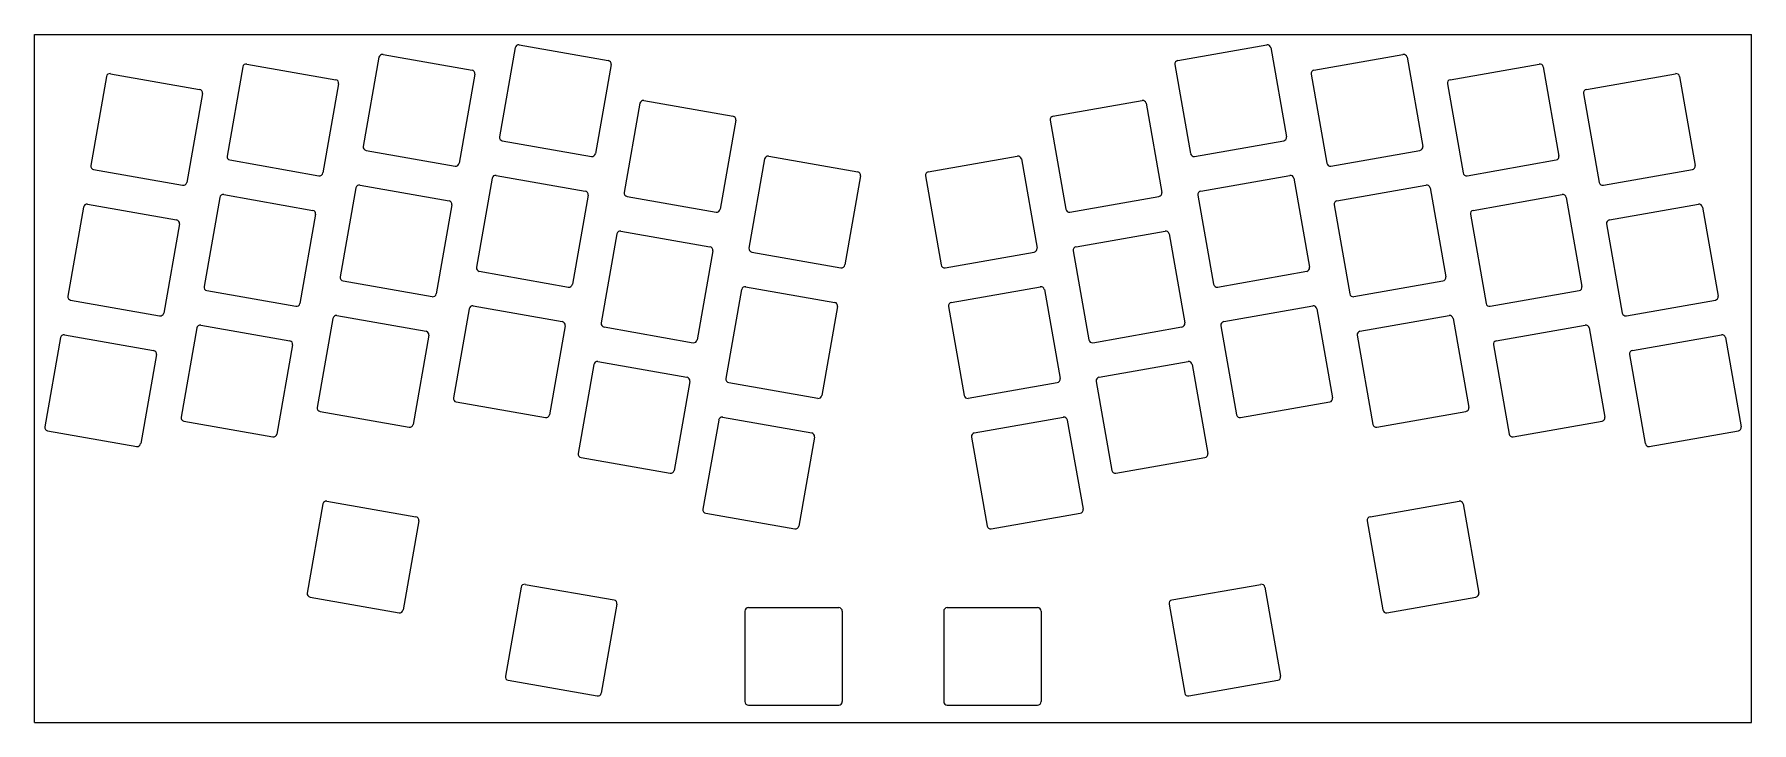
# Model space of a CAD drawing. Header units: millimetres. Extents: x 0 to 247, y -100 to -1.
import ezdxf

# ---------------------------------------------------------------- set-up
doc = ezdxf.new("R2010")
doc.units = ezdxf.units.MM

msp = doc.modelspace()

# ---------------------------------------------------------------- linework, layer by layer
for p, q in [((0.37, -1.11), (247.28, -1.11)), ((0.37, -100.01), (0.37, -1.11)), ((247.28, -100.01), (247.28, -1.11)), ((49.92, -4.4), (47.66, -17.2)), ((50.5, -4), (63.3, -6.25)), ((69.5, -3.02), (67.25, -15.82)), ((70.08, -2.61), (82.89, -4.87)), ((164.76, -4.87), (177.57, -2.61)), ((178.15, -3.02), (180.4, -15.82)), ((184.35, -6.25), (197.15, -4)), ((197.73, -4.4), (199.99, -17.2)), ((10.74, -7.16), (8.48, -19.97)), ((11.32, -6.76), (24.12, -9.02)), ((30.33, -5.78), (28.07, -18.59)), ((30.91, -5.38), (43.71, -7.63)), ((63.7, -6.83), (61.45, -19.63)), ((83.29, -5.45), (81.03, -18.25)), ((164.36, -5.45), (166.62, -18.25)), ((183.95, -6.83), (186.2, -19.63)), ((203.94, -7.63), (216.74, -5.38)), ((217.32, -5.78), (219.58, -18.59)), ((223.53, -9.02), (236.33, -6.76)), ((236.91, -7.16), (239.17, -19.97)), ((24.53, -9.6), (22.27, -22.4)), ((44.12, -8.21), (41.86, -21.02)), ((203.53, -8.21), (205.79, -21.02)), ((223.12, -9.6), (225.38, -22.4)), ((87.44, -11.02), (85.18, -23.82)), ((88.02, -10.61), (100.82, -12.87)), ((146.83, -12.87), (159.63, -10.61)), ((160.21, -11.02), (162.47, -23.82)), ((101.23, -13.45), (98.97, -26.25)), ((146.42, -13.45), (148.68, -26.25)), ((67.65, -16.4), (80.46, -18.66)), ((167.19, -18.66), (180, -16.4)), ((28.48, -19.16), (41.28, -21.42)), ((48.07, -17.78), (60.87, -20.04)), ((105.37, -19.01), (103.11, -31.82)), ((105.95, -18.61), (118.75, -20.87)), ((128.9, -20.87), (141.7, -18.61)), ((142.28, -19.01), (144.54, -31.82)), ((186.78, -20.04), (199.58, -17.78)), ((206.37, -21.42), (219.17, -19.16)), ((8.89, -20.55), (21.69, -22.8)), ((66.2, -21.78), (63.94, -34.58)), ((66.78, -21.37), (79.58, -23.63)), ((119.16, -21.45), (116.9, -34.25)), ((128.49, -21.45), (130.75, -34.25)), ((168.07, -23.63), (180.87, -21.37)), ((181.45, -21.78), (183.71, -34.58)), ((225.96, -22.8), (238.76, -20.55)), ((27.02, -24.54), (24.76, -37.35)), ((27.6, -24.14), (40.4, -26.4)), ((46.61, -23.16), (44.35, -35.96)), ((47.19, -22.76), (59.99, -25.01)), ((79.98, -24.21), (77.73, -37.01)), ((85.59, -24.4), (98.39, -26.66)), ((149.26, -26.66), (162.06, -24.4)), ((167.67, -24.21), (169.92, -37.01)), ((187.66, -25.01), (200.46, -22.76)), ((201.04, -23.16), (203.3, -35.96)), ((207.25, -26.4), (220.05, -24.14)), ((220.63, -24.54), (222.89, -37.35)), ((7.43, -25.93), (5.18, -38.73)), ((8.01, -25.52), (20.82, -27.78)), ((40.81, -26.97), (38.55, -39.78)), ((60.4, -25.59), (58.14, -38.39)), ((187.25, -25.59), (189.51, -38.39)), ((206.84, -26.97), (209.1, -39.78)), ((226.83, -27.78), (239.64, -25.52)), ((240.22, -25.93), (242.47, -38.73)), ((21.22, -28.36), (18.96, -41.16)), ((84.71, -29.37), (97.51, -31.63)), ((150.14, -31.63), (162.94, -29.37)), ((226.43, -28.36), (228.69, -41.16)), ((84.13, -29.78), (81.87, -42.58)), ((163.52, -29.78), (165.78, -42.58)), ((97.92, -32.21), (95.66, -45.01)), ((103.52, -32.4), (116.32, -34.65)), ((131.33, -34.65), (144.13, -32.4)), ((149.73, -32.21), (151.99, -45.01)), ((44.76, -36.54), (57.56, -38.8)), ((64.34, -35.16), (77.15, -37.42)), ((170.5, -37.42), (183.31, -35.16)), ((190.09, -38.8), (202.89, -36.54)), ((5.58, -39.31), (18.38, -41.56)), ((25.17, -37.93), (37.97, -40.18)), ((102.06, -37.78), (99.81, -50.58)), ((102.64, -37.37), (115.45, -39.63)), ((132.2, -39.63), (145.01, -37.37)), ((145.59, -37.78), (147.84, -50.58)), ((209.68, -40.18), (222.48, -37.93)), ((229.27, -41.56), (242.07, -39.31)), ((43.3, -41.92), (41.04, -54.72)), ((43.88, -41.52), (56.68, -43.77)), ((62.89, -40.54), (60.63, -53.34)), ((63.47, -40.13), (76.27, -42.39)), ((115.85, -40.21), (113.59, -53.01)), ((131.8, -40.21), (134.06, -53.01)), ((171.38, -42.39), (184.18, -40.13)), ((184.76, -40.54), (187.02, -53.34)), ((190.97, -43.77), (203.77, -41.52)), ((204.35, -41.92), (206.61, -54.72)), ((4.71, -44.28), (17.51, -46.54)), ((23.71, -43.3), (21.46, -56.11)), ((24.29, -42.9), (37.1, -45.16)), ((57.09, -44.35), (54.83, -57.16)), ((76.68, -42.97), (74.42, -55.77)), ((82.28, -43.16), (95.08, -45.42)), ((152.57, -45.42), (165.37, -43.16)), ((170.97, -42.97), (173.23, -55.77)), ((190.56, -44.35), (192.82, -57.16)), ((210.55, -45.16), (223.36, -42.9)), ((223.94, -43.3), (226.19, -56.11)), ((230.14, -46.54), (242.94, -44.28)), ((4.13, -44.69), (1.87, -57.49)), ((37.5, -45.74), (35.24, -58.54)), ((210.15, -45.74), (212.41, -58.54)), ((243.52, -44.69), (245.78, -57.49)), ((17.91, -47.12), (15.66, -59.92)), ((80.82, -48.54), (78.56, -61.34)), ((81.4, -48.13), (94.2, -50.39)), ((153.45, -50.39), (166.25, -48.13)), ((166.83, -48.54), (169.09, -61.34)), ((229.74, -47.12), (231.99, -59.92)), ((94.61, -50.97), (92.35, -63.77)), ((100.21, -51.16), (113.01, -53.41)), ((134.64, -53.41), (147.44, -51.16)), ((153.04, -50.97), (155.3, -63.77)), ((61.04, -53.92), (73.84, -56.18)), ((173.81, -56.18), (186.61, -53.92)), ((21.86, -56.69), (34.66, -58.94)), ((41.45, -55.3), (54.25, -57.56)), ((98.76, -56.54), (96.5, -69.34)), ((99.33, -56.13), (112.14, -58.39)), ((135.51, -58.39), (148.32, -56.13)), ((148.89, -56.54), (151.15, -69.34)), ((193.4, -57.56), (206.2, -55.3)), ((212.99, -58.94), (225.79, -56.69)), ((2.27, -58.07), (15.08, -60.33)), ((112.54, -58.97), (110.29, -71.77)), ((135.11, -58.97), (137.36, -71.77)), ((232.57, -60.33), (245.38, -58.07)), ((78.97, -61.92), (91.77, -64.18)), ((155.88, -64.18), (168.68, -61.92)), ((41.86, -68.58), (39.6, -81.39)), ((42.44, -68.18), (55.24, -70.44)), ((192.41, -70.44), (205.21, -68.18)), ((205.79, -68.58), (208.05, -81.39)), ((55.65, -71.01), (53.39, -83.82)), ((96.9, -69.92), (109.71, -72.18)), ((137.94, -72.18), (150.75, -69.92)), ((192, -71.01), (194.26, -83.82)), ((70.34, -80.54), (68.09, -93.34)), ((70.92, -80.14), (83.72, -82.39)), ((163.93, -82.39), (176.73, -80.14)), ((177.31, -80.54), (179.56, -93.34)), ((40.01, -81.96), (52.81, -84.22)), ((84.13, -82.97), (81.87, -95.78)), ((103.04, -83.49), (116.04, -83.49)), ((131.61, -83.49), (144.61, -83.49)), ((163.52, -82.97), (165.78, -95.78)), ((194.84, -84.22), (207.64, -81.96)), ((102.54, -83.99), (102.54, -96.99)), ((116.54, -83.99), (116.54, -96.99)), ((131.11, -83.99), (131.11, -96.99)), ((145.11, -83.99), (145.11, -96.99)), ((68.49, -93.92), (81.29, -96.18)), ((166.36, -96.18), (179.16, -93.92)), ((103.04, -97.49), (116.04, -97.49)), ((131.61, -97.49), (144.61, -97.49)), ((0.37, -100.01), (247.28, -100.01))]:
    msp.add_line(p, q)
for centre, start, end in [((50.41, -4.49), 80, 170), ((70, -3.11), 80, 170), ((82.8, -5.36), 350, 80), ((164.85, -5.36), 100, 190), ((177.65, -3.11), 10, 100), ((197.24, -4.49), 10, 100), ((11.23, -7.25), 80, 170), ((30.82, -5.87), 80, 170), ((63.21, -6.74), 350, 80), ((184.44, -6.74), 100, 190), ((216.83, -5.87), 10, 100), ((236.42, -7.25), 10, 100), ((24.04, -9.51), 350, 80), ((43.62, -8.13), 350, 80), ((204.03, -8.13), 100, 190), ((223.61, -9.51), 100, 190), ((87.93, -11.1), 80, 170), ((159.72, -11.1), 10, 100), ((100.73, -13.36), 350, 80), ((146.92, -13.36), 100, 190), ((48.15, -17.29), 170, 260), ((67.74, -15.91), 170, 260), ((179.91, -15.91), 280, 10), ((199.5, -17.29), 280, 10), ((28.56, -18.67), 170, 260), ((60.95, -19.55), 260, 350), ((80.54, -18.17), 260, 350), ((105.86, -19.1), 80, 170), ((141.79, -19.1), 10, 100), ((167.11, -18.17), 190, 280), ((186.7, -19.55), 190, 280), ((219.09, -18.67), 280, 10), ((8.98, -20.05), 170, 260), ((41.37, -20.93), 260, 350), ((66.69, -21.87), 80, 170), ((118.67, -21.36), 350, 80), ((128.98, -21.36), 100, 190), ((180.96, -21.87), 10, 100), ((206.28, -20.93), 190, 280), ((238.67, -20.05), 280, 10), ((21.78, -22.31), 260, 350), ((27.51, -24.63), 80, 170), ((47.1, -23.25), 80, 170), ((79.49, -24.12), 350, 80), ((85.67, -23.91), 170, 260), ((161.98, -23.91), 280, 10), ((168.16, -24.12), 100, 190), ((200.55, -23.25), 10, 100), ((220.14, -24.63), 10, 100), ((225.87, -22.31), 190, 280), ((7.93, -26.01), 80, 170), ((40.32, -26.89), 350, 80), ((59.9, -25.51), 350, 80), ((98.48, -26.16), 260, 350), ((149.17, -26.16), 190, 280), ((187.75, -25.51), 100, 190), ((207.33, -26.89), 100, 190), ((239.72, -26.01), 10, 100), ((20.73, -28.27), 350, 80), ((84.62, -29.86), 80, 170), ((163.03, -29.86), 10, 100), ((226.92, -28.27), 100, 190), ((97.43, -32.12), 350, 80), ((103.61, -31.9), 170, 260), ((144.04, -31.9), 280, 10), ((150.22, -32.12), 100, 190), ((116.41, -34.16), 260, 350), ((131.24, -34.16), 190, 280), ((44.84, -36.05), 170, 260), ((64.43, -34.67), 170, 260), ((77.23, -36.93), 260, 350), ((170.42, -36.93), 190, 280), ((183.22, -34.67), 280, 10), ((202.81, -36.05), 280, 10), ((5.67, -38.81), 170, 260), ((25.26, -37.43), 170, 260), ((57.65, -38.31), 260, 350), ((102.56, -37.86), 80, 170), ((145.09, -37.86), 10, 100), ((190, -38.31), 190, 280), ((222.39, -37.43), 280, 10), ((241.98, -38.81), 280, 10), ((18.47, -41.07), 260, 350), ((38.06, -39.69), 260, 350), ((43.79, -42.01), 80, 170), ((63.38, -40.63), 80, 170), ((115.36, -40.12), 350, 80), ((132.29, -40.12), 100, 190), ((184.27, -40.63), 10, 100), ((203.86, -42.01), 10, 100), ((209.59, -39.69), 190, 280), ((229.18, -41.07), 190, 280), ((4.62, -44.77), 80, 170), ((24.21, -43.39), 80, 170), ((56.6, -44.27), 350, 80), ((76.18, -42.88), 350, 80), ((82.37, -42.67), 170, 260), ((165.28, -42.67), 280, 10), ((171.47, -42.88), 100, 190), ((191.05, -44.27), 100, 190), ((223.44, -43.39), 10, 100), ((243.03, -44.77), 10, 100), ((17.42, -47.03), 350, 80), ((37.01, -45.65), 350, 80), ((95.17, -44.92), 260, 350), ((152.48, -44.92), 190, 280), ((210.64, -45.65), 100, 190), ((230.23, -47.03), 100, 190), ((81.31, -48.62), 80, 170), ((166.34, -48.62), 10, 100), ((94.12, -50.88), 350, 80), ((100.3, -50.66), 170, 260), ((147.35, -50.66), 280, 10), ((153.53, -50.88), 100, 190), ((61.12, -53.43), 170, 260), ((113.1, -52.92), 260, 350), ((134.55, -52.92), 190, 280), ((186.53, -53.43), 280, 10), ((21.95, -56.19), 170, 260), ((41.54, -54.81), 170, 260), ((73.93, -55.69), 260, 350), ((99.25, -56.62), 80, 170), ((148.4, -56.62), 10, 100), ((173.72, -55.69), 190, 280), ((206.11, -54.81), 280, 10), ((225.7, -56.19), 280, 10), ((2.36, -57.58), 170, 260), ((34.75, -58.45), 260, 350), ((54.34, -57.07), 260, 350), ((112.05, -58.88), 350, 80), ((135.6, -58.88), 100, 190), ((193.31, -57.07), 190, 280), ((212.9, -58.45), 190, 280), ((245.29, -57.58), 280, 10), ((15.16, -59.83), 260, 350), ((79.06, -61.43), 170, 260), ((168.59, -61.43), 280, 10), ((232.49, -59.83), 190, 280), ((91.86, -63.68), 260, 350), ((155.79, -63.68), 190, 280), ((42.35, -68.67), 80, 170), ((205.3, -68.67), 10, 100), ((55.15, -70.93), 350, 80), ((96.99, -69.43), 170, 260), ((150.66, -69.43), 280, 10), ((192.5, -70.93), 100, 190), ((109.79, -71.68), 260, 350), ((137.86, -71.68), 190, 280), ((40.1, -81.47), 170, 260), ((70.84, -80.63), 80, 170), ((176.81, -80.63), 10, 100), ((207.55, -81.47), 280, 10), ((52.9, -83.73), 260, 350), ((83.64, -82.89), 350, 80), ((103.04, -83.99), 90, 180), ((116.04, -83.99), 0, 90), ((131.61, -83.99), 90, 180), ((144.61, -83.99), 0, 90), ((164.01, -82.89), 100, 190), ((194.75, -83.73), 190, 280), ((68.58, -93.43), 170, 260), ((179.07, -93.43), 280, 10), ((81.38, -95.69), 260, 350), ((166.27, -95.69), 190, 280), ((103.04, -96.99), 180, 270), ((116.04, -96.99), 270, 0), ((131.61, -96.99), 180, 270), ((144.61, -96.99), 270, 0)]:
    msp.add_arc(centre, 0.5, start, end)

doc.saveas('drawing.dxf')
